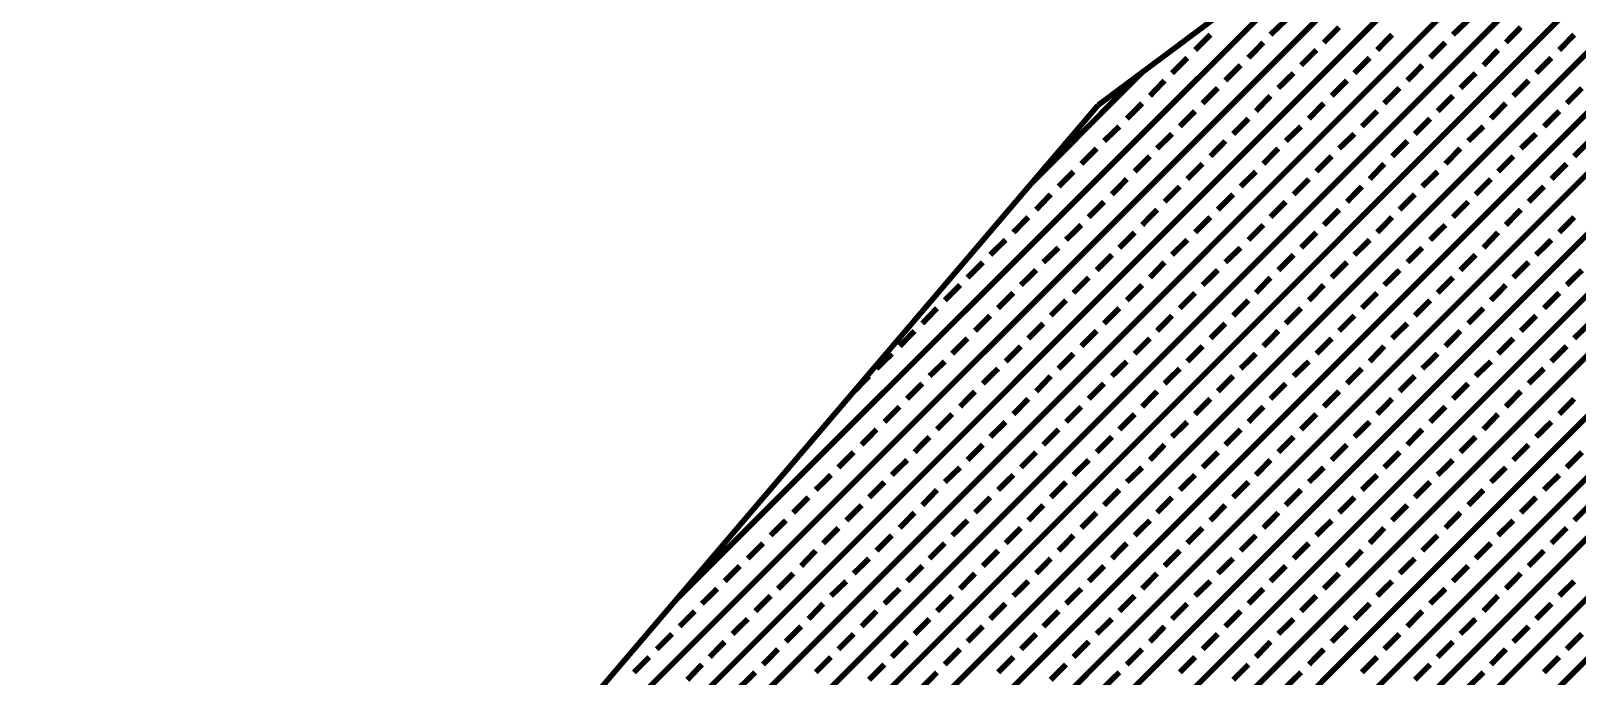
# Model space of a CAD drawing. Extents: x 2 to 176, y -19 to 159.
# Drawn here: x 112.069 to 113.122, y 119.884 to 120.324 of the extents above; entities that cross this region are included whole.
import ezdxf

# ---------------------------------------------------------------- set-up
doc = ezdxf.new("R2010")
doc.units = 0
doc.layers.add('BG_SILKSCREEN_TOP', color=7, linetype='CONTINUOUS')

msp = doc.modelspace()

# ---------------------------------------------------------------- linework, layer by layer
at = {"layer": 'BG_SILKSCREEN_TOP', "const_width": 0.00381}
for points in [[(110.989364, 118.252494), (113.11763, 120.380506)], [(110.989364, 118.211346), (113.158524, 120.380506)], [(110.989364, 118.169944), (113.20018, 120.380506)], [(110.989364, 118.128796), (113.241328, 120.380506)], [(110.989364, 118.087394), (113.28273, 120.380506)], [(110.989364, 118.046246), (113.323878, 120.380506)], [(110.989364, 118.00459), (113.36528, 120.380506)], [(110.989364, 118.335044), (113.034826, 120.380506)], [(110.989364, 118.293896), (113.075974, 120.380506)], [(110.989872, 117.96395), (113.406428, 120.380506)], [(110.993428, 117.926104), (113.44529, 120.377966)], [(110.997238, 117.888766), (113.481358, 120.372378)], [(111.005112, 117.854984), (113.512092, 120.361964)], [(112.268762, 119.655844), (112.98301, 120.369838)], [(112.509554, 119.937784), (112.930178, 120.3579)], [(112.901222, 120.351804), (112.795558, 120.273064)], [(111.01451, 117.823488), (113.539778, 120.348756)], [(111.02467, 117.791992), (113.562384, 120.32996)], [(112.912906, 120.32107), (112.92332, 120.330976)], [(113.037112, 120.32107), (113.047526, 120.330976)], [(112.861598, 120.310656), (112.872012, 120.32107)], [(112.949228, 120.315736), (112.959642, 120.32615)], [(112.98555, 120.310656), (112.99571, 120.32107)], [(113.07318, 120.315736), (113.08334, 120.32615)], [(113.109502, 120.310656), (113.119662, 120.32107)], [(112.89792, 120.305322), (112.90808, 120.315736)], [(112.933734, 120.300242), (112.944148, 120.310656)], [(113.021618, 120.305322), (113.032032, 120.315736)], [(113.05794, 120.300242), (113.067846, 120.310656)], [(112.750092, 120.219724), (112.826292, 120.296178)], [(112.84585, 120.294908), (112.856264, 120.305322)], [(112.882172, 120.289828), (112.892586, 120.300242)], [(112.970056, 120.294908), (112.98047, 120.305322)], [(113.006124, 120.289828), (113.016284, 120.300242)], [(113.093754, 120.294908), (113.104168, 120.305322)], [(112.830864, 120.279414), (112.84077, 120.289828)], [(112.91824, 120.284748), (112.928654, 120.294908)], [(112.954562, 120.279414), (112.964976, 120.289828)], [(113.042192, 120.284748), (113.052606, 120.294908)], [(113.07826, 120.279414), (113.088674, 120.289828)], [(112.866678, 120.274334), (112.877092, 120.284748)], [(112.903, 120.269), (112.912906, 120.279414)], [(112.990376, 120.274334), (113.00079, 120.284748)], [(113.026698, 120.269), (113.037112, 120.279414)], [(113.114582, 120.274334), (113.124996, 120.284748)], [(112.795558, 120.273064), (112.119156, 119.48033)], [(112.815116, 120.26392), (112.82553, 120.274334)], [(112.851184, 120.258586), (112.861598, 120.269)], [(112.939068, 120.26392), (112.949228, 120.274334)], [(112.975136, 120.258586), (112.98555, 120.269)], [(113.06302, 120.26392), (113.07318, 120.274334)], [(113.099088, 120.258586), (113.109502, 120.269)], [(112.799622, 120.24868), (112.810036, 120.258586)], [(112.887506, 120.253506), (112.89792, 120.26392)], [(112.92332, 120.24868), (112.933734, 120.258586)], [(113.011204, 120.253506), (113.021618, 120.26392)], [(113.047526, 120.24868), (113.05794, 120.258586)], [(112.784128, 120.233186), (112.794542, 120.2436)], [(112.83569, 120.2436), (112.84585, 120.253506)], [(112.872012, 120.238266), (112.882172, 120.24868)], [(112.90808, 120.233186), (112.91824, 120.2436)], [(112.959642, 120.2436), (112.970056, 120.253506)], [(112.99571, 120.238266), (113.006124, 120.24868)], [(113.032032, 120.233186), (113.042192, 120.2436)], [(113.08334, 120.2436), (113.093754, 120.253506)], [(113.119662, 120.238266), (113.130076, 120.24868)], [(112.82045, 120.227852), (112.830864, 120.238266)], [(112.856264, 120.222772), (112.866678, 120.233186)], [(112.944148, 120.227852), (112.954562, 120.238266)], [(112.98047, 120.222772), (112.990376, 120.233186)], [(113.067846, 120.227852), (113.07826, 120.238266)], [(113.104168, 120.222772), (113.114582, 120.233186)], [(112.768634, 120.217692), (112.778794, 120.227852)], [(112.804956, 120.212358), (112.815116, 120.222772)], [(112.892586, 120.217692), (112.903, 120.227852)], [(112.928654, 120.212358), (112.939068, 120.222772)], [(113.016284, 120.217692), (113.026698, 120.227852)], [(113.052606, 120.212358), (113.06302, 120.222772)], [(112.753394, 120.201944), (112.7633, 120.212358)], [(112.84077, 120.207278), (112.851184, 120.217692)], [(112.877092, 120.201944), (112.887506, 120.212358)], [(112.964976, 120.207278), (112.975136, 120.217692)], [(113.00079, 120.201944), (113.011204, 120.212358)], [(113.088674, 120.207278), (113.099088, 120.217692)], [(112.789208, 120.196864), (112.799622, 120.207278)], [(112.82553, 120.19153), (112.83569, 120.201944)], [(112.912906, 120.196864), (112.92332, 120.207278)], [(112.949228, 120.19153), (112.959642, 120.201944)], [(113.037112, 120.196864), (113.047526, 120.207278)], [(113.07318, 120.19153), (113.08334, 120.201944)], [(112.7379, 120.18645), (112.74806, 120.196864)], [(112.773714, 120.18137), (112.784128, 120.19153)], [(112.861598, 120.18645), (112.872012, 120.196864)], [(112.89792, 120.18137), (112.90808, 120.19153)], [(112.98555, 120.18645), (112.99571, 120.196864)], [(113.021618, 120.18137), (113.032032, 120.19153)], [(113.109502, 120.18645), (113.119662, 120.196864)], [(112.722152, 120.17121), (112.732566, 120.18137)], [(112.810036, 120.176036), (112.82045, 120.18645)], [(112.84585, 120.17121), (112.856264, 120.18137)], [(112.933734, 120.176036), (112.944148, 120.18645)], [(112.970056, 120.17121), (112.98047, 120.18137)], [(113.05794, 120.176036), (113.067846, 120.18645)], [(113.093754, 120.17121), (113.104168, 120.18137)], [(112.75822, 120.16613), (112.768634, 120.176036)], [(112.794542, 120.160796), (112.804956, 120.17121)], [(112.882172, 120.16613), (112.892586, 120.176036)], [(112.91824, 120.160796), (112.928654, 120.17121)], [(113.006124, 120.16613), (113.016284, 120.176036)], [(113.042192, 120.160796), (113.052606, 120.17121)], [(112.706658, 120.155716), (112.717072, 120.16613)], [(112.74298, 120.150636), (112.753394, 120.160796)], [(112.830864, 120.155716), (112.84077, 120.16613)], [(112.866678, 120.150636), (112.877092, 120.160796)], [(112.954562, 120.155716), (112.964976, 120.16613)], [(112.990376, 120.150636), (113.00079, 120.160796)], [(113.07826, 120.155716), (113.088674, 120.16613)], [(113.114582, 120.150636), (113.124996, 120.160796)], [(112.691164, 120.140222), (112.701578, 120.150636)], [(112.778794, 120.145302), (112.789208, 120.155716)], [(112.815116, 120.140222), (112.82553, 120.150636)], [(112.903, 120.145302), (112.912906, 120.155716)], [(112.939068, 120.140222), (112.949228, 120.150636)], [(113.026698, 120.145302), (113.037112, 120.155716)], [(113.06302, 120.140222), (113.07318, 120.150636)], [(112.727486, 120.134888), (112.7379, 120.145302)], [(112.7633, 120.129808), (112.773714, 120.140222)], [(112.851184, 120.134888), (112.861598, 120.145302)], [(112.887506, 120.129808), (112.89792, 120.140222)], [(112.975136, 120.134888), (112.98555, 120.145302)], [(113.011204, 120.129808), (113.021618, 120.140222)], [(113.099088, 120.134888), (113.109502, 120.145302)], [(112.675924, 120.124474), (112.68583, 120.134888)], [(112.711738, 120.119394), (112.722152, 120.129808)], [(112.799622, 120.124474), (112.810036, 120.134888)], [(112.83569, 120.119394), (112.84585, 120.129808)], [(112.92332, 120.124474), (112.933734, 120.134888)], [(112.959642, 120.119394), (112.970056, 120.129808)], [(113.047526, 120.124474), (113.05794, 120.134888)], [(113.08334, 120.119394), (113.093754, 120.129808)], [(112.66043, 120.10898), (112.67059, 120.119394)], [(112.74806, 120.114314), (112.75822, 120.124474)], [(112.784128, 120.10898), (112.794542, 120.119394)], [(112.872012, 120.114314), (112.882172, 120.124474)], [(112.90808, 120.10898), (112.91824, 120.119394)], [(112.99571, 120.114314), (113.006124, 120.124474)], [(113.032032, 120.10898), (113.042192, 120.119394)], [(113.119662, 120.114314), (113.130076, 120.124474)], [(112.696244, 120.1039), (112.706658, 120.114314)], [(112.732566, 120.098566), (112.74298, 120.10898)], [(112.82045, 120.1039), (112.830864, 120.114314)], [(112.856264, 120.098566), (112.866678, 120.10898)], [(112.944148, 120.1039), (112.954562, 120.114314)], [(112.98047, 120.098566), (112.990376, 120.10898)], [(113.067846, 120.1039), (113.07826, 120.114314)], [(113.104168, 120.098566), (113.114582, 120.10898)], [(112.644682, 120.09374), (112.655096, 120.1039)], [(112.68075, 120.08866), (112.691164, 120.098566)], [(112.768634, 120.09374), (112.778794, 120.1039)], [(112.804956, 120.08866), (112.815116, 120.098566)], [(112.892586, 120.09374), (112.903, 120.1039)], [(112.928654, 120.08866), (112.939068, 120.098566)], [(113.016284, 120.09374), (113.026698, 120.1039)], [(113.052606, 120.08866), (113.06302, 120.098566)], [(112.62995, 120.078754), (112.639602, 120.08866)], [(112.717072, 120.08358), (112.727486, 120.09374)], [(112.753394, 120.078246), (112.7633, 120.08866)], [(112.84077, 120.08358), (112.851184, 120.09374)], [(112.877092, 120.078246), (112.887506, 120.08866)], [(112.964976, 120.08358), (112.975136, 120.09374)], [(113.00079, 120.078246), (113.011204, 120.08866)], [(113.088674, 120.08358), (113.099088, 120.09374)], [(112.66551, 120.073166), (112.675924, 120.08358)], [(112.701578, 120.067832), (112.711738, 120.078246)], [(112.789208, 120.073166), (112.799622, 120.08358)], [(112.82553, 120.067832), (112.83569, 120.078246)], [(112.912906, 120.073166), (112.92332, 120.08358)], [(112.949228, 120.067832), (112.959642, 120.078246)], [(113.037112, 120.073166), (113.047526, 120.08358)], [(113.07318, 120.067832), (113.08334, 120.078246)], [(112.650016, 120.057418), (112.66043, 120.067832)], [(112.7379, 120.062752), (112.74806, 120.073166)], [(112.773714, 120.057418), (112.784128, 120.067832)], [(112.861598, 120.062752), (112.872012, 120.073166)], [(112.89792, 120.057418), (112.90808, 120.067832)], [(112.98555, 120.062752), (112.99571, 120.073166)], [(113.021618, 120.057418), (113.032032, 120.067832)], [(113.109502, 120.062752), (113.119662, 120.073166)], [(112.68583, 120.052338), (112.696244, 120.062752)], [(112.722152, 120.047258), (112.732566, 120.057418)], [(112.810036, 120.052338), (112.82045, 120.062752)], [(112.84585, 120.047258), (112.856264, 120.057418)], [(112.933734, 120.052338), (112.944148, 120.062752)], [(112.970056, 120.047258), (112.98047, 120.057418)], [(113.05794, 120.052338), (113.067846, 120.062752)], [(113.093754, 120.047258), (113.104168, 120.057418)], [(112.634522, 120.041924), (112.644682, 120.052338)], [(112.67059, 120.036844), (112.68075, 120.047258)], [(112.75822, 120.041924), (112.768634, 120.052338)], [(112.794542, 120.036844), (112.804956, 120.047258)], [(112.882172, 120.041924), (112.892586, 120.052338)], [(112.91824, 120.036844), (112.928654, 120.047258)], [(113.006124, 120.041924), (113.016284, 120.052338)], [(113.042192, 120.036844), (113.052606, 120.047258)], [(112.618774, 120.02643), (112.629188, 120.036844)], [(112.706658, 120.03151), (112.717072, 120.041924)], [(112.74298, 120.02643), (112.753394, 120.036844)], [(112.830864, 120.03151), (112.84077, 120.041924)], [(112.866678, 120.02643), (112.877092, 120.036844)], [(112.954562, 120.03151), (112.964976, 120.041924)], [(112.990376, 120.02643), (113.00079, 120.036844)], [(113.07826, 120.03151), (113.088674, 120.041924)], [(113.114582, 120.02643), (113.124996, 120.036844)], [(112.655096, 120.02135), (112.66551, 120.03151)], [(112.691164, 120.016524), (112.701578, 120.02643)], [(112.778794, 120.02135), (112.789208, 120.03151)], [(112.815116, 120.016524), (112.82553, 120.02643)], [(112.903, 120.02135), (112.912906, 120.03151)], [(112.939068, 120.016524), (112.949228, 120.02643)], [(113.026698, 120.02135), (113.037112, 120.03151)], [(113.06302, 120.016524), (113.07318, 120.02643)], [(112.60328, 120.01119), (112.613694, 120.02135)], [(112.639602, 120.00611), (112.650016, 120.016524)], [(112.727486, 120.01119), (112.7379, 120.02135)], [(112.7633, 120.00611), (112.773714, 120.016524)], [(112.851184, 120.01119), (112.861598, 120.02135)], [(112.887506, 120.00611), (112.89792, 120.016524)], [(112.975136, 120.01119), (112.98555, 120.02135)], [(113.011204, 120.00611), (113.021618, 120.016524)], [(113.099088, 120.01119), (113.109502, 120.02135)], [(112.58804, 119.995696), (112.598454, 120.00611)], [(112.675924, 120.000776), (112.68583, 120.01119)], [(112.711738, 119.995696), (112.722152, 120.00611)], [(112.799622, 120.000776), (112.810036, 120.01119)], [(112.83569, 119.995696), (112.84585, 120.00611)], [(112.92332, 120.000776), (112.933734, 120.01119)], [(112.959642, 119.995696), (112.970056, 120.00611)], [(113.047526, 120.000776), (113.05794, 120.01119)], [(113.08334, 119.995696), (113.093754, 120.00611)], [(112.624108, 119.990362), (112.634522, 120.000776)], [(112.66043, 119.985282), (112.67059, 119.995696)], [(112.74806, 119.990362), (112.75822, 120.000776)], [(112.784128, 119.985282), (112.794542, 119.995696)], [(112.872012, 119.990362), (112.882172, 120.000776)], [(112.90808, 119.985282), (112.91824, 119.995696)], [(112.99571, 119.990362), (113.006124, 120.000776)], [(113.032032, 119.985282), (113.042192, 119.995696)], [(113.119662, 119.990362), (113.130076, 120.000776)], [(112.572546, 119.980202), (112.58296, 119.990362)], [(112.60836, 119.974868), (112.618774, 119.985282)], [(112.696244, 119.980202), (112.706658, 119.990362)], [(112.732566, 119.974868), (112.74298, 119.985282)], [(112.82045, 119.980202), (112.830864, 119.990362)], [(112.856264, 119.974868), (112.866678, 119.985282)], [(112.944148, 119.980202), (112.954562, 119.990362)], [(112.98047, 119.974868), (112.990376, 119.985282)], [(113.067846, 119.980202), (113.07826, 119.990362)], [(113.104168, 119.974868), (113.114582, 119.985282)], [(112.557052, 119.964454), (112.567466, 119.974868)], [(112.644682, 119.969788), (112.655096, 119.980202)], [(112.68075, 119.964454), (112.691164, 119.974868)], [(112.768634, 119.969788), (112.778794, 119.980202)], [(112.804956, 119.964454), (112.815116, 119.974868)], [(112.892586, 119.969788), (112.903, 119.980202)], [(112.928654, 119.964454), (112.939068, 119.974868)], [(113.016284, 119.969788), (113.026698, 119.980202)], [(113.052606, 119.964454), (113.06302, 119.974868)], [(112.541304, 119.94896), (112.551718, 119.959374)], [(112.593374, 119.959374), (112.60328, 119.969788)], [(112.629188, 119.954294), (112.639602, 119.964454)], [(112.66551, 119.94896), (112.675924, 119.959374)], [(112.717072, 119.959374), (112.727486, 119.969788)], [(112.753394, 119.954294), (112.7633, 119.964454)], [(112.789208, 119.94896), (112.799622, 119.959374)], [(112.84077, 119.959374), (112.851184, 119.969788)], [(112.877092, 119.954294), (112.887506, 119.964454)], [(112.912906, 119.94896), (112.92332, 119.959374)], [(112.964976, 119.959374), (112.975136, 119.969788)], [(113.00079, 119.954294), (113.011204, 119.964454)], [(113.037112, 119.94896), (113.047526, 119.959374)], [(113.088674, 119.959374), (113.099088, 119.969788)], [(112.577626, 119.94388), (112.58804, 119.954294)], [(112.613694, 119.939054), (112.624108, 119.94896)], [(112.701578, 119.94388), (112.711738, 119.954294)], [(112.7379, 119.939054), (112.74806, 119.94896)], [(112.82553, 119.94388), (112.83569, 119.954294)], [(112.861598, 119.939054), (112.872012, 119.94896)], [(112.949228, 119.94388), (112.959642, 119.954294)], [(112.98555, 119.939054), (112.99571, 119.94896)], [(113.07318, 119.94388), (113.08334, 119.954294)], [(113.109502, 119.939054), (113.119662, 119.94896)], [(112.52581, 119.93372), (112.536224, 119.94388)], [(112.562132, 119.92864), (112.572546, 119.939054)], [(112.650016, 119.93372), (112.66043, 119.94388)], [(112.68583, 119.92864), (112.696244, 119.939054)], [(112.773714, 119.93372), (112.784128, 119.94388)], [(112.810036, 119.92864), (112.82045, 119.939054)], [(112.89792, 119.93372), (112.90808, 119.94388)], [(112.933734, 119.92864), (112.944148, 119.939054)], [(113.021618, 119.93372), (113.032032, 119.94388)], [(113.05794, 119.92864), (113.067846, 119.939054)], [(112.51057, 119.918226), (112.520984, 119.92864)], [(112.598454, 119.923306), (112.60836, 119.93372)], [(112.634522, 119.918226), (112.644682, 119.92864)], [(112.722152, 119.923306), (112.732566, 119.93372)], [(112.75822, 119.918226), (112.768634, 119.92864)], [(112.84585, 119.923306), (112.856264, 119.93372)], [(112.882172, 119.918226), (112.892586, 119.92864)], [(112.970056, 119.923306), (112.98047, 119.93372)], [(113.006124, 119.918226), (113.016284, 119.92864)], [(113.093754, 119.923306), (113.104168, 119.93372)], [(112.546638, 119.913146), (112.557052, 119.923306)], [(112.58296, 119.907812), (112.593374, 119.918226)], [(112.67059, 119.913146), (112.68075, 119.923306)], [(112.706658, 119.907812), (112.717072, 119.918226)], [(112.794542, 119.913146), (112.804956, 119.923306)], [(112.830864, 119.907812), (112.84077, 119.918226)], [(112.91824, 119.913146), (112.928654, 119.923306)], [(112.954562, 119.907812), (112.964976, 119.918226)], [(113.042192, 119.913146), (113.052606, 119.923306)], [(113.07826, 119.907812), (113.088674, 119.918226)], [(112.495076, 119.902732), (112.50549, 119.913146)], [(112.531144, 119.897398), (112.541304, 119.907812)], [(112.618774, 119.902732), (112.629188, 119.913146)], [(112.655096, 119.897398), (112.66551, 119.907812)], [(112.74298, 119.902732), (112.753394, 119.913146)], [(112.778794, 119.897398), (112.789208, 119.907812)], [(112.866678, 119.902732), (112.877092, 119.913146)], [(112.903, 119.897398), (112.912906, 119.907812)], [(112.990376, 119.902732), (113.00079, 119.913146)], [(113.026698, 119.897398), (113.037112, 119.907812)], [(113.114582, 119.902732), (113.124996, 119.913146)], [(112.479582, 119.886984), (112.489996, 119.897398)], [(112.567466, 119.892318), (112.577626, 119.902732)], [(112.60328, 119.886984), (112.613694, 119.897398)], [(112.691164, 119.892318), (112.701578, 119.902732)], [(112.727486, 119.886984), (112.7379, 119.897398)], [(112.815116, 119.892318), (112.82553, 119.902732)], [(112.851184, 119.886984), (112.861598, 119.897398)], [(112.939068, 119.892318), (112.949228, 119.902732)], [(112.975136, 119.886984), (112.98555, 119.897398)], [(113.06302, 119.892318), (113.07318, 119.902732)], [(113.099088, 119.886984), (113.109502, 119.897398)], [(112.515904, 119.881904), (112.52581, 119.892318)], [(112.551718, 119.876824), (112.562132, 119.886984)], [(112.639602, 119.881904), (112.650016, 119.892318)], [(112.675924, 119.876824), (112.68583, 119.886984)], [(112.7633, 119.881904), (112.773714, 119.892318)], [(112.799622, 119.876824), (112.810036, 119.886984)], [(112.887506, 119.881904), (112.89792, 119.892318)], [(112.92332, 119.876824), (112.933734, 119.886984)], [(113.011204, 119.881904), (113.021618, 119.892318)], [(113.047526, 119.876824), (113.05794, 119.886984)]]:
    msp.add_lwpolyline(points, dxfattribs=at)

doc.saveas('drawing.dxf')
